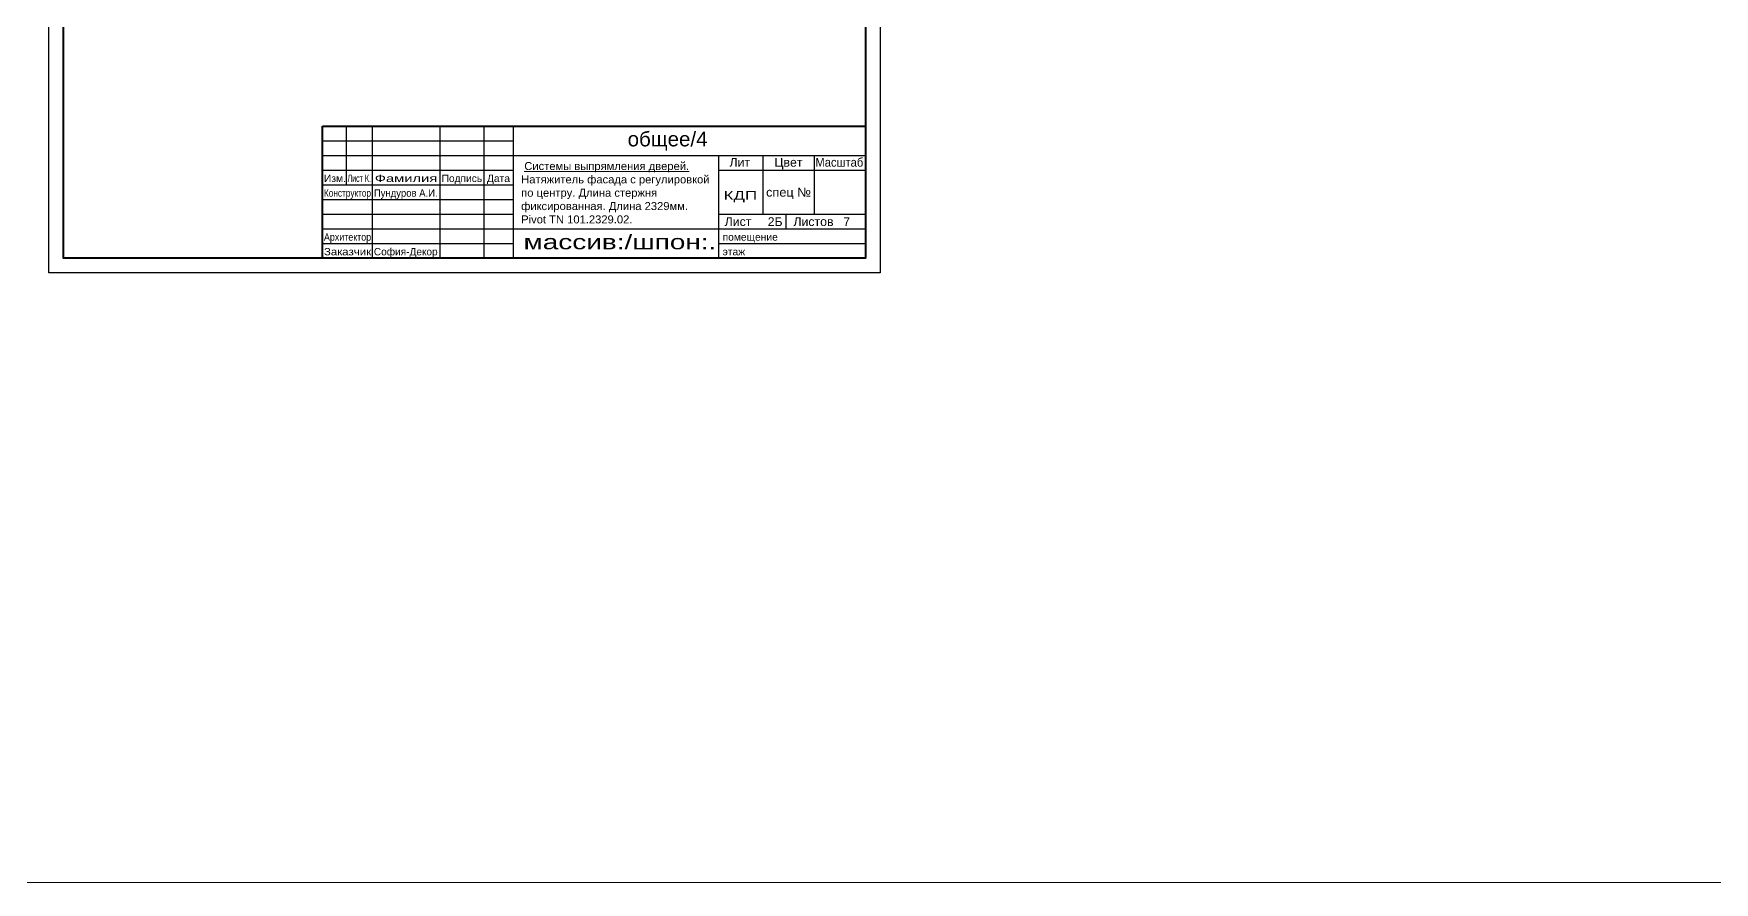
# Model space of a CAD drawing. Header units: millimetres. Extents: x 6988 to 52081, y -7456 to 23712.
# Drawn here: x 32177 to 38477, y -1698 to 1485 of the extents above; entities that cross this region are included whole.
import ezdxf
from ezdxf.enums import TextEntityAlignment as Align

# ---------------------------------------------------------------- set-up
doc = ezdxf.new("R2010")
doc.units = ezdxf.units.MM
doc.layers.add('Линии Размерные и Текст', color=1, linetype='Continuous', lineweight=5)
doc.layers.add('ШТАМП', color=7, linetype='Continuous', lineweight=30)
doc.styles.get("Standard").update_dxf_attribs({"font": 'arial.ttf'})

# ---------------------------------------------------------------- blocks, each defined once
blk = doc.blocks.new('колич листов')
at = {"layer": 'ШТАМП', "lineweight": -3}
blk.add_text('7', height=33, dxfattribs=at).set_placement((-70.6, 43.8), align=Align.TOP_CENTER)

msp = doc.modelspace()

# ---------------------------------------------------------------- linework, layer by layer
at = {"layer": 'Линии Размерные и Текст'}
msp.add_lwpolyline([(51175.179, -1697.73), (24632.167, -1697.73), (24632.167, 14253.981), (51175.179, 14253.981)], close=True, dxfattribs=at)
at = {"layer": 'ШТАМП', "lineweight": 40}
for p, q in [((33260.348, 642.715), (33260.348, 1137.715)), ((33260.348, 1137.715), (35295.348, 1137.715))]:
    msp.add_line(p, q, dxfattribs=at)
at = {"layer": 'ШТАМП', "lineweight": -3}
for p, q in [((33260.348, 1137.715), (33975.348, 1137.715)), ((33348.348, 1137.715), (33348.348, 917.715)), ((33447.348, 642.715), (33447.348, 1137.715)), ((33700.348, 642.715), (33700.348, 1137.715)), ((33865.348, 642.715), (33865.348, 1137.715)), ((33975.348, 642.715), (33975.348, 1137.715)), ((33260.348, 1082.715), (33975.348, 1082.715)), ((33260.348, 1027.715), (35295.348, 1027.715)), ((34745.348, 642.715), (34745.348, 1027.715)), ((34910.348, 1027.715), (34910.348, 807.715)), ((35102.848, 1027.715), (35102.848, 807.715)), ((33260.348, 972.715), (33975.348, 972.715)), ((34745.348, 972.715), (35295.348, 972.715)), ((33260.348, 917.715), (33975.348, 917.715)), ((33260.348, 862.715), (33975.348, 862.715)), ((33260.348, 807.715), (33975.348, 807.715)), ((34745.348, 807.715), (35295.348, 807.715)), ((34998.348, 752.715), (34998.348, 807.715)), ((33260.348, 752.715), (35295.348, 752.715)), ((33260.348, 697.715), (33975.348, 697.715)), ((34745.348, 697.715), (35295.348, 697.715))]:
    msp.add_line(p, q, dxfattribs=at)
at = {"layer": 'ШТАМП'}
msp.add_lwpolyline([(35350.348, 5096.995), (35350.348, 587.715), (32233.497, 587.715), (32233.497, 5096.995)], close=True, dxfattribs=at)
at = {"layer": 'ШТАМП', "lineweight": 40}
msp.add_lwpolyline([(35295.348, 4876.995), (35295.348, 642.715), (32288.497, 642.715), (32288.497, 4876.995)], close=True, dxfattribs=at)

# ---------------------------------------------------------------- block references
at = {"layer": 'Линии Размерные и Текст'}
msp.add_blockref('колич листов', (35295.348, 752.715), dxfattribs=at)

# ---------------------------------------------------------------- texts
at = {"layer": 'Линии Размерные и Текст', "insert": (34004.625, 1003.506), "char_height": 30, "attachment_point": 1}
msp.add_mtext_dynamic_manual_height_columns('{\\L Системы выпрямления дверей.\\P}Натяжитель фасада с регулировкой по центру. Длина стержня фиксированная. Длина 2329мм. Pivot TN 101.2329.02.', width=712.9885, gutter_width=20, heights=[0], dxfattribs=at)
at = {"layer": 'ШТАМП', "lineweight": -3}
for s, height, p in [('общее/4', 55, (34403.62, 1062.314)), ('Лит', 33, (34785.446, 986.212)), ('Цвет', 33, (34953.588, 986.212)), ('Лист', 33, (34767.348, 763.715)), ('Листов', 33, (35025.125, 763.715)), ('помещение', 27.5, (34759.648, 708.715)), ('этаж', 27.5, (34759.648, 653.715))]:
    msp.add_text(s, height=height, dxfattribs=at).set_placement(p)
for s, height, width, p, p2 in [('Масштаб', 33, 0.909505, (35107.404, 986.212), (35286.79, 986.212)), ('Лист К.', 27.5, 0.695137, (33353.383, 928.715), (33441.806, 928.715)), ('Фамилия', 27.5, 1.434757, (33455.884, 928.715), (33689.927, 928.715)), ('Подпись', 27.5, 0.992369, (33706.559, 928.715), (33858.274, 928.715)), ('Конструктор', 27.5, 0.803855, (33265.383, 873.715), (33441.809, 873.715)), ('Пундуров А.И.', 27.5, 0.926404, (33452.383, 873.715), (33691.452, 873.715)), ('КДП', 33, 1.381306, (34763.067, 861.906), (34889.058, 861.906)), ('спец №', 33, 1.036833, (34922.51, 873.924), (35090.81, 873.924)), ('Архитектор', 27.5, 0.868072, (33265.383, 708.715), (33442.257, 708.715)), ('массив:/шпон:.', 55, 1.363744, (34013.433, 676.399), (34736.12, 676.399)), ('Заказчик', 27.5, 1.111755, (33265.383, 653.715), (33442.087, 653.715)), ('София-Декор', 27.5, 0.985048, (33452.383, 653.715), (33691.452, 653.715))]:
    msp.add_text(s, height=height, dxfattribs=dict(at, width=width)).set_placement(p, p2, align=Align.FIT)
for s, p, p2 in [('Изм.', (33265.383, 928.715), (33347.696, 928.715)), ('Дата', (33876.348, 928.715), (33962.693, 928.715))]:
    msp.add_text(s, height=27.5, dxfattribs=at).set_placement(p, p2, align=Align.FIT)
msp.add_text('2Б', height=33, dxfattribs=at).set_placement((34956.447, 796.544), align=Align.TOP_CENTER)

doc.saveas('drawing.dxf')
